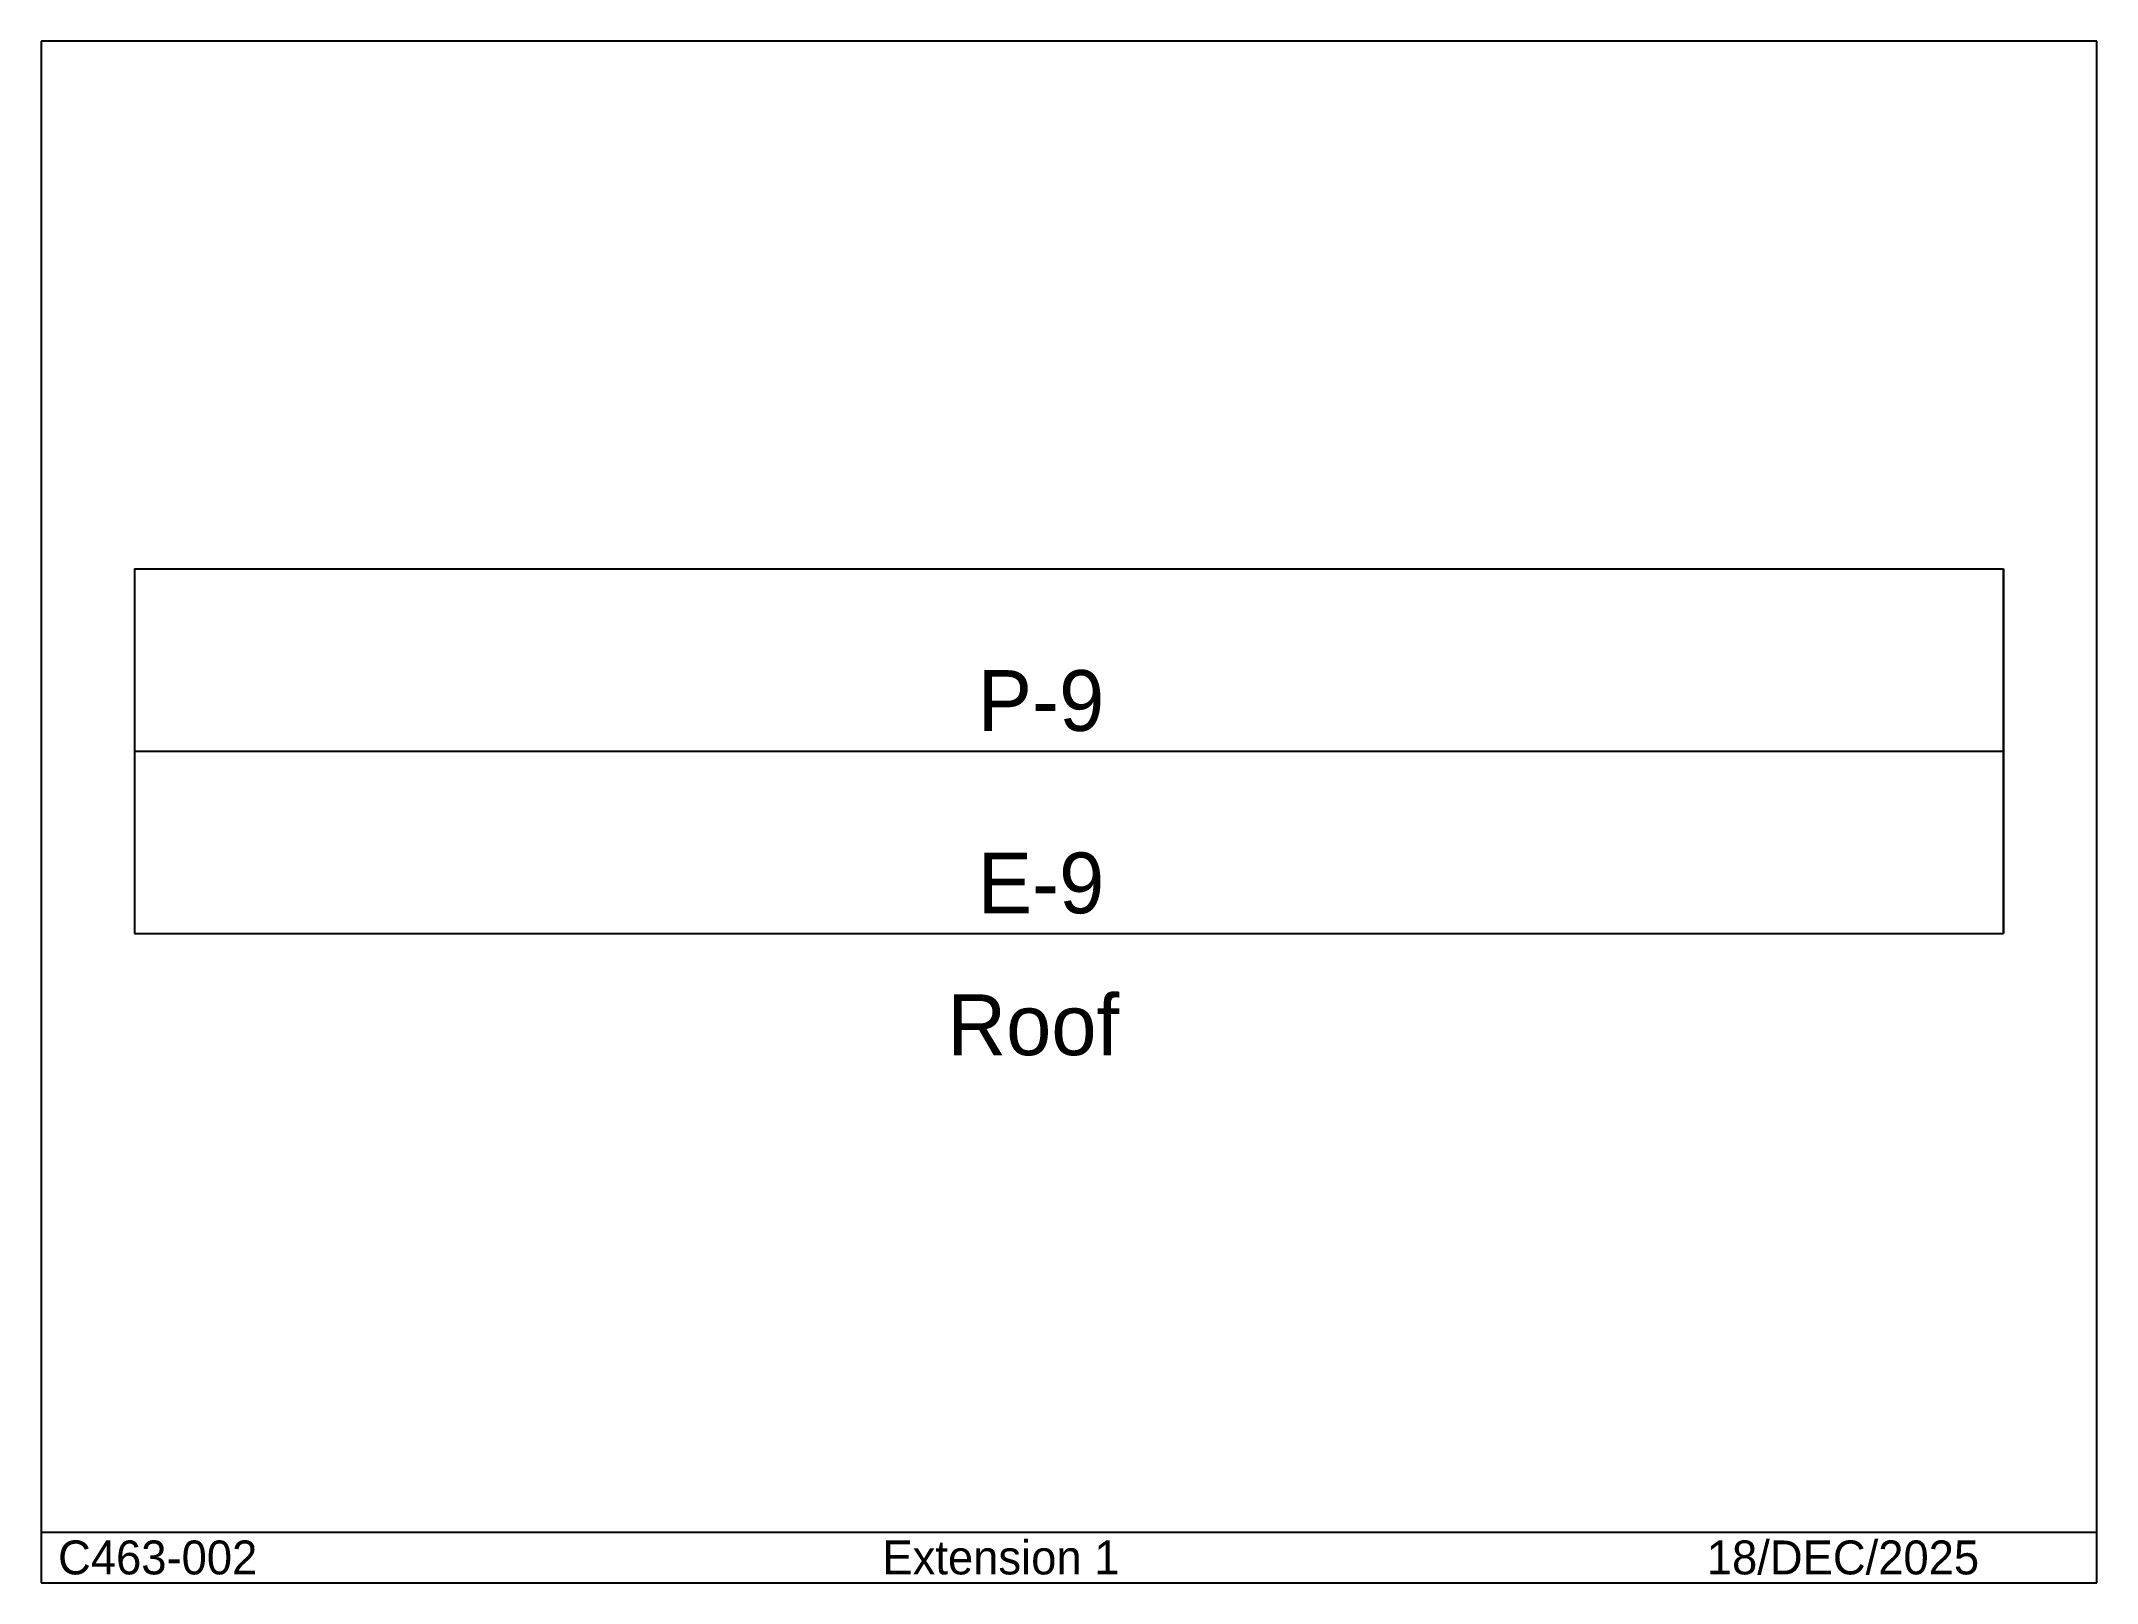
# Model space of a CAD drawing. Extents: x -384 to 8069, y -4170 to 2170.
import ezdxf

# ---------------------------------------------------------------- set-up
doc = ezdxf.new("R2010")
doc.units = 0
doc.linetypes.add('CONTIN', pattern=[0])
doc.linetypes.add('DASHED', pattern=[0, 0, 0])
doc.layers.get('0').update_dxf_attribs({"linetype": 'CONTIN'})
for name, color, linetype in [('1', 7, 'CONTIN'), ('16', 7, 'CONTIN'), ('2', 7, 'CONTIN'), ('8', 5, 'DASHED')]:
    doc.layers.add(name, color=color, linetype=linetype)

msp = doc.modelspace()

# ---------------------------------------------------------------- linework, layer by layer
for p, q in [((8069.25, 2170.063), (-384.25, 2170.063)), ((-384.25, 2170.063), (-384.25, -4170.062)), ((8069.25, -4170.062), (8069.25, 2170.063)), ((-384.25, -3960.838), (8069.25, -3960.838)), ((-384.25, -4170.062), (8069.25, -4170.062))]:
    msp.add_line(p, q)
at = {"layer": '1'}
for p, q in [((0, 0), (0, -1500)), ((7685, 0), (7685, -1500))]:
    msp.add_line(p, q, dxfattribs=at)
at = {"layer": '2'}
for p, q in [((0, -750), (7685, -750)), ((0, -1500), (7685, -1500))]:
    msp.add_line(p, q, dxfattribs=at)
at = {"layer": '8'}
for p, q in [((0, 0), (0, -1500)), ((0, 0), (7685, 0)), ((7685, -1500), (7685, 0)), ((0, -1500), (7685, -1500))]:
    msp.add_line(p, q, dxfattribs=at)

# ---------------------------------------------------------------- texts
for s, height, p in [('Roof', 250, (3342.5, -2000)), ('C463-002', 139.483, (-314.509, -4135.192)), ('Extension 1', 139.483, (3075.345, -4135.192)), ('18/DEC/2025', 139.483, (6465.198, -4135.192))]:
    msp.add_text(s, height=height).set_placement(p)
at = {"layer": '16'}
for s, p in [('P-9', (3467.5, -666.667)), ('E-9', (3467.5, -1416.667))]:
    msp.add_text(s, height=250, dxfattribs=at).set_placement(p)

doc.saveas('drawing.dxf')
